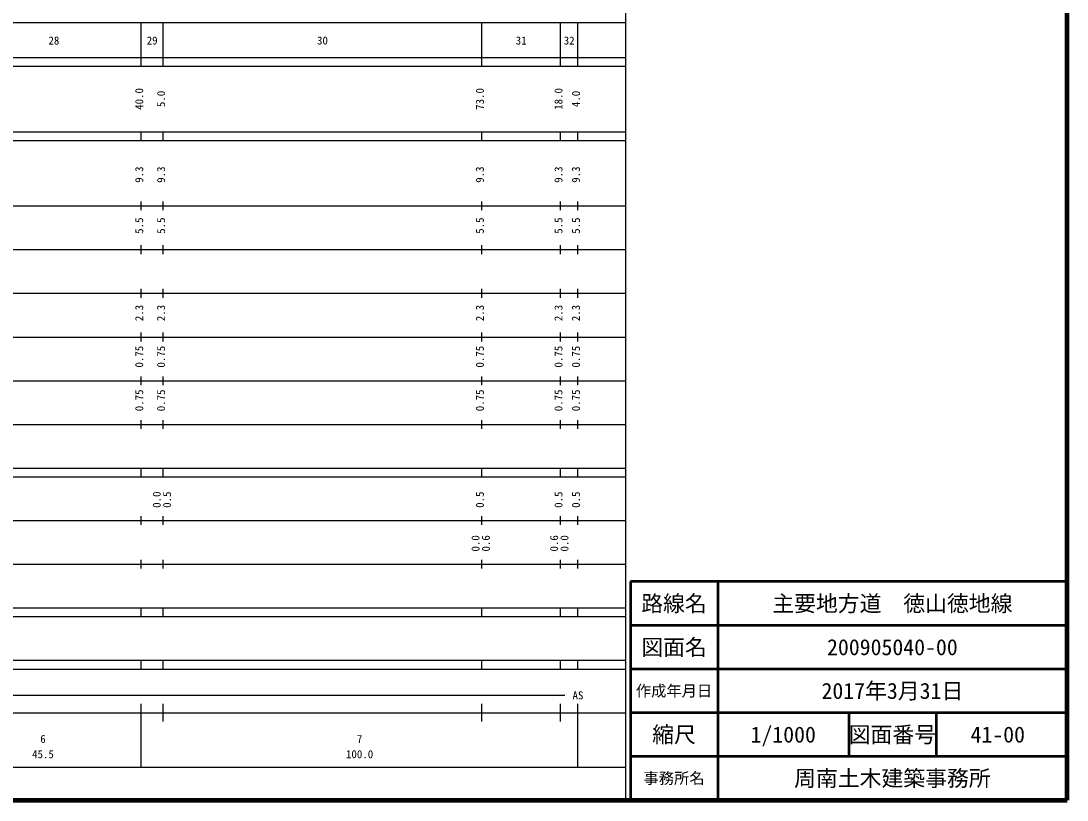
# Model space of a CAD drawing. Units: millimetres on the paper, enlarged 1000 times. Extents: x 40000 to 680000, y 20000 to 380000.
# Drawn here: x 440451 to 680000, y 20000 to 198357 of the extents above; entities that cross this region are included whole.
import ezdxf
from ezdxf.enums import TextEntityAlignment as Align

# ---------------------------------------------------------------- set-up
doc = ezdxf.new("R2010")
doc.units = ezdxf.units.MM
doc.header["$LTSCALE"] = 1000
for name, color, linetype, lineweight in [('M-TTL', 2, 'Continuous', 140), ('M-TTL-BAND', 7, 'Continuous', 25), ('M-TTL-FRAM', 2, 'Continuous', 50), ('M-TTL-LINE', 7, 'Continuous', 50)]:
    doc.layers.add(name, color=color, linetype=linetype, lineweight=lineweight)
doc.layers.add('M-TTL-TXT', color=7, linetype='Continuous')
doc.styles.add('ＭＳ ゴシック', font='')
doc.styles.get('ＭＳ ゴシック').set_extended_font_data('MS Gothic')

msp = doc.modelspace()

# ---------------------------------------------------------------- linework, layer by layer
at = {"layer": 'M-TTL'}
for p, q in [((680000, 20000), (680000, 380000)), ((40000, 20000), (680000, 20000))]:
    msp.add_line(p, q, dxfattribs=at)
at = {"layer": 'M-TTL-BAND'}
for p, q in [((579000, 20000), (579000, 370000)), ((68000, 198000), (579000, 198000)), ((468000, 188000), (468000, 198000)), ((473000, 188000), (473000, 198000)), ((546000, 188000), (546000, 198000)), ((564000, 188000), (564000, 198000)), ((568000, 188000), (568000, 198000)), ((40000, 190000), (579000, 190000)), ((40000, 188000), (579000, 188000)), ((40000, 173000), (579000, 173000)), ((468000, 171000), (468000, 173000)), ((473000, 171000), (473000, 173000)), ((546000, 171000), (546000, 173000)), ((564000, 171000), (564000, 173000)), ((568000, 171000), (568000, 173000)), ((40000, 171000), (579000, 171000)), ((40000, 156000), (579000, 156000)), ((468000, 155000), (468000, 157000)), ((473000, 155000), (473000, 157000)), ((546000, 155000), (546000, 157000)), ((564000, 155000), (564000, 157000)), ((568000, 155000), (568000, 157000)), ((468000, 145000), (468000, 147000)), ((473000, 145000), (473000, 147000)), ((546000, 145000), (546000, 147000)), ((564000, 145000), (564000, 147000)), ((568000, 145000), (568000, 147000)), ((46000, 146000), (579000, 146000)), ((468000, 135000), (468000, 137000)), ((473000, 135000), (473000, 137000)), ((546000, 135000), (546000, 137000)), ((564000, 135000), (564000, 137000)), ((568000, 135000), (568000, 137000)), ((52000, 136000), (579000, 136000)), ((468000, 125000), (468000, 127000)), ((473000, 125000), (473000, 127000)), ((546000, 125000), (546000, 127000)), ((564000, 125000), (564000, 127000)), ((568000, 125000), (568000, 127000)), ((46000, 126000), (579000, 126000)), ((52000, 116000), (579000, 116000)), ((468000, 115000), (468000, 117000)), ((473000, 115000), (473000, 117000)), ((546000, 115000), (546000, 117000)), ((564000, 115000), (564000, 117000)), ((568000, 115000), (568000, 117000)), ((46000, 106000), (579000, 106000)), ((468000, 105000), (468000, 107000)), ((473000, 105000), (473000, 107000)), ((546000, 105000), (546000, 107000)), ((564000, 105000), (564000, 107000)), ((568000, 105000), (568000, 107000)), ((40000, 96000), (579000, 96000)), ((468000, 94000), (468000, 96000)), ((473000, 94000), (473000, 96000)), ((546000, 94000), (546000, 96000)), ((564000, 94000), (564000, 96000)), ((568000, 94000), (568000, 96000)), ((40000, 94000), (579000, 94000)), ((49000, 84000), (579000, 84000)), ((468000, 83000), (468000, 85000)), ((473000, 83000), (473000, 85000)), ((546000, 83000), (546000, 85000)), ((564000, 83000), (564000, 85000)), ((568000, 83000), (568000, 85000)), ((468000, 73000), (468000, 75000)), ((473000, 73000), (473000, 75000)), ((546000, 73000), (546000, 75000)), ((564000, 73000), (564000, 75000)), ((568000, 73000), (568000, 75000)), ((40000, 74000), (579000, 74000)), ((40000, 64000), (579000, 64000)), ((468000, 62000), (468000, 64000)), ((473000, 62000), (473000, 64000)), ((546000, 62000), (546000, 64000)), ((564000, 62000), (564000, 64000)), ((568000, 62000), (568000, 64000)), ((40000, 62000), (579000, 62000)), ((40000, 52000), (579000, 52000)), ((468000, 50000), (468000, 52000)), ((473000, 50000), (473000, 52000)), ((546000, 50000), (546000, 52000)), ((564000, 50000), (564000, 52000)), ((568000, 50000), (568000, 52000)), ((40000, 50000), (579000, 50000)), ((71000, 44000), (565000, 44000)), ((468000, 27500), (468000, 42000)), ((473000, 38000), (473000, 42000)), ((546000, 38000), (546000, 42000)), ((564000, 38000), (564000, 42000)), ((568000, 27500), (568000, 42000)), ((40000, 40000), (579000, 40000)), ((68000, 27500), (579000, 27500))]:
    msp.add_line(p, q, dxfattribs=at)
at = {"layer": 'M-TTL-FRAM'}
for p, q in [((680000, 70000), (580000, 70000)), ((580000, 70000), (580000, 20000))]:
    msp.add_line(p, q, dxfattribs=at)
at = {"layer": 'M-TTL-LINE'}
for p, q in [((600000, 70000), (600000, 20000)), ((680000, 60000), (580000, 60000)), ((680000, 50000), (580000, 50000)), ((680000, 40000), (580000, 40000)), ((630000, 40000), (630000, 30000)), ((650000, 40000), (650000, 30000)), ((680000, 30000), (580000, 30000))]:
    msp.add_line(p, q, dxfattribs=at)

# ---------------------------------------------------------------- texts
at = {"layer": 'M-TTL-BAND', "style": 'ＭＳ ゴシック'}
for s, p in [('28', (448000, 192405)), ('29', (470500, 192405)), ('30', (509500, 192405)), ('31', (555000, 192405)), ('32', (566000, 192405)), ('AS', (568000, 42500)), ('6', (445500, 32523)), ('7', (518000, 32523)), ('45.5', (445500, 29033)), ('100.0', (518000, 29033))]:
    msp.add_text(s, height=1833, dxfattribs=at).set_placement(p, align=Align.BOTTOM_CENTER)
for s, p in [('40.0', (469000, 180500)), ('5.0', (474000, 180500)), ('73.0', (547000, 180500)), ('18.0', (565000, 180500)), ('4.0', (569000, 180500)), ('9.3', (469000, 163174)), ('9.3', (474000, 163174)), ('9.3', (547000, 163174)), ('9.3', (565000, 163174)), ('9.3', (569000, 163174)), ('5.5', (469000, 151500)), ('5.5', (474000, 151500)), ('5.5', (547000, 151500)), ('5.5', (565000, 151500)), ('5.5', (569000, 151500)), ('2.3', (469000, 131500)), ('2.3', (474000, 131500)), ('2.3', (547000, 131500)), ('2.3', (565000, 131500)), ('2.3', (569000, 131500)), ('0.75', (469000, 121500)), ('0.75', (474000, 121500)), ('0.75', (547000, 121500)), ('0.75', (565000, 121500)), ('0.75', (569000, 121500)), ('0.75', (469000, 111500)), ('0.75', (474000, 111500)), ('0.75', (547000, 111500)), ('0.75', (565000, 111500)), ('0.75', (569000, 111500)), ('0.0', (473000, 88764)), ('0.5', (475370, 88764)), ('0.5', (547000, 88764)), ('0.5', (565000, 88764)), ('0.5', (569000, 88764)), ('0.0', (546000, 78764)), ('0.6', (548370, 78764)), ('0.6', (564000, 78764)), ('0.0', (566370, 78764))]:
    msp.add_text(s, height=1833, rotation=90, dxfattribs=at).set_placement(p, align=Align.BOTTOM_CENTER)
at = {"layer": 'M-TTL-TXT', "style": 'ＭＳ ゴシック'}
for s, height, p in [('路線名', 3666, (590000, 65000)), ('路線名', 3666, (590000, 65000)), ('主要地方道\u3000徳山徳地線', 3666, (640000, 65000)), ('図面名', 3666, (590000, 55000)), ('図面名', 3666, (590000, 55000)), ('200905040-00', 3666, (640000, 55000)), ('作成年月日', 2566, (590000, 45000)), ('作成年月日', 2566, (590000, 45000)), ('2017年3月31日', 3666, (640000, 45000)), ('縮尺', 3666, (590000, 35000)), ('縮尺', 3666, (590000, 35000)), ('1/1000', 3666, (615000, 35000)), ('図面番号', 3666, (640000, 35000)), ('図面番号', 3666, (640000, 35000)), ('41-00', 3666, (664125, 35000)), ('事務所名', 2566, (590000, 25000)), ('事務所名', 2566, (590000, 25000)), ('周南土木建築事務所', 3666, (640000, 25000))]:
    msp.add_text(s, height=height, dxfattribs=at).set_placement(p, align=Align.MIDDLE_CENTER)

doc.saveas('drawing.dxf')
